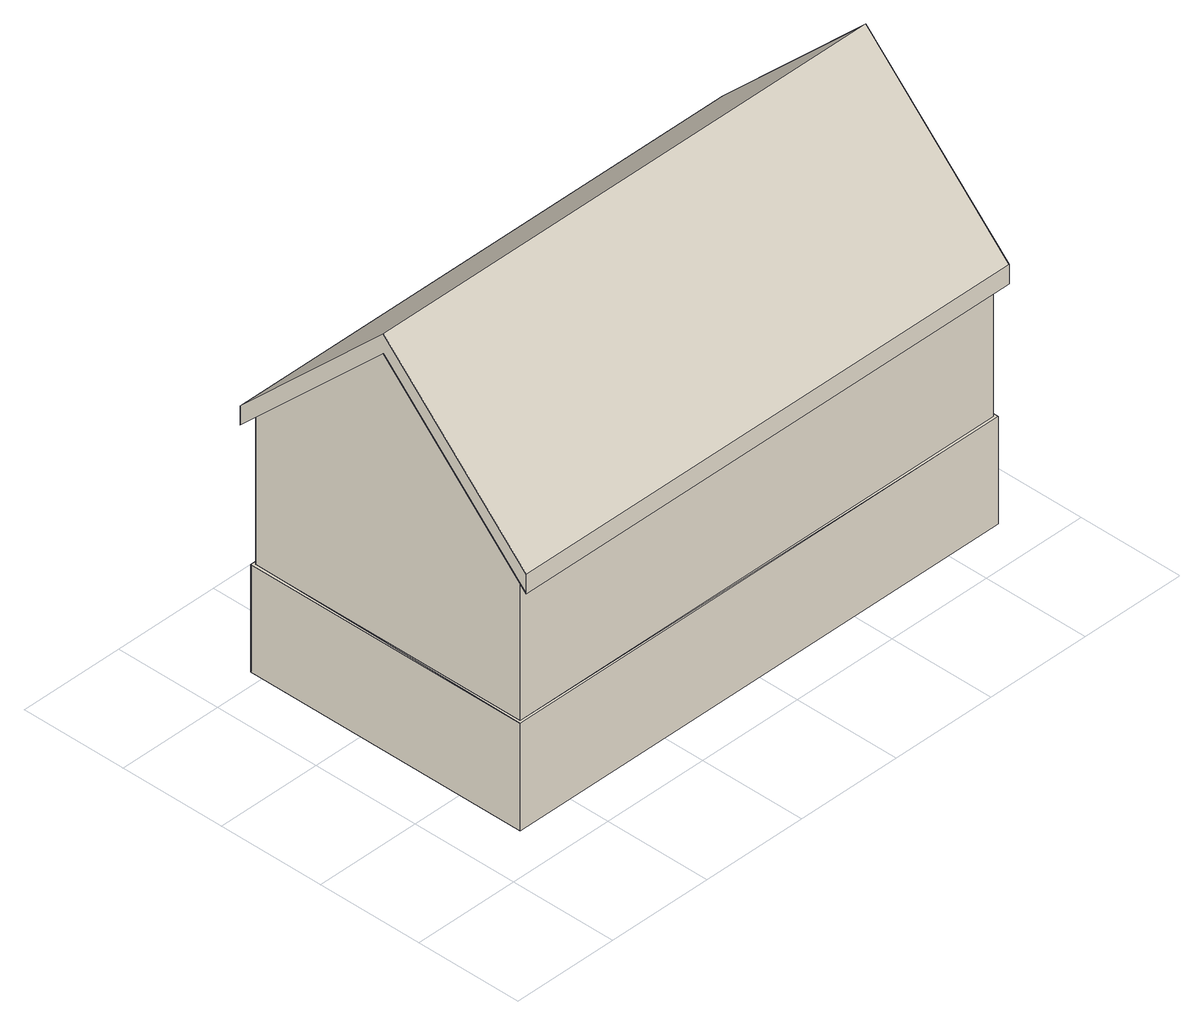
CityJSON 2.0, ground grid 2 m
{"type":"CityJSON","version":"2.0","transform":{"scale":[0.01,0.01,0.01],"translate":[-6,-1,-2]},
"CityObjects":{
"building1":{"type":"Building","geometry":[{"type":"MultiSurface","lod":"2.2","boundaries":[[[0,1,2,3,4,5,6,7]],[[8,6,5,9,10]],[[11,7,6,8]],[[0,12,13,1]],[[3,14,12,0]],[[13,15,2,1]],[[15,14,3,2]],[[4,7,11,16,17]],[[5,4,17,9]],[[18,19,20,16,11,8,10,21]],[[16,20,22,23,21,10,9,17]],[[12,14,15,13]],[[24,19,18,25]],[[25,18,21,23,26,27]],[[20,19,24,28,29,22]],[[23,22,29,26]],[[28,24,25,27]],[[29,28,27,26]],[[30,31,32,33]],[[34,30,33,35,36,37,38]],[[30,34,39,31]],[[40,41,42,32,31,39,43]],[[42,35,33,32]],[[39,34,38,43]],[[41,36,35,42]],[[37,36,41,40]],[[38,37,40,43]]]}]}
},
"vertices":[
[1105,77,200],[1105,623,200],[95,623,200],[95,77,200],[100,618,200],[1100,618,200],[1100,82,200],[100,82,200],[1100,82,474],[1100,618,474],[1100,350,742],[100,82,474],[1105,77,0],[1105,623,0],[95,77,0],[95,623,0],[100,350,742],[100,618,474],[1110,60,452],[90,60,452],[90,350,742],[1110,350,742],[90,640,452],[1110,640,452],[90,60,488],[1110,60,488],[1110,640,488],[1110,350,778],[90,350,778],[90,640,488],[1064,118,200],[136,118,200],[136,582,200],[1064,582,200],[1064,118,500],[1064,582,500],[1064,592,500],[1064,350,742],[1064,108,500],[136,118,500],[136,350,742],[136,592,500],[136,582,500],[136,108,500]
]}
